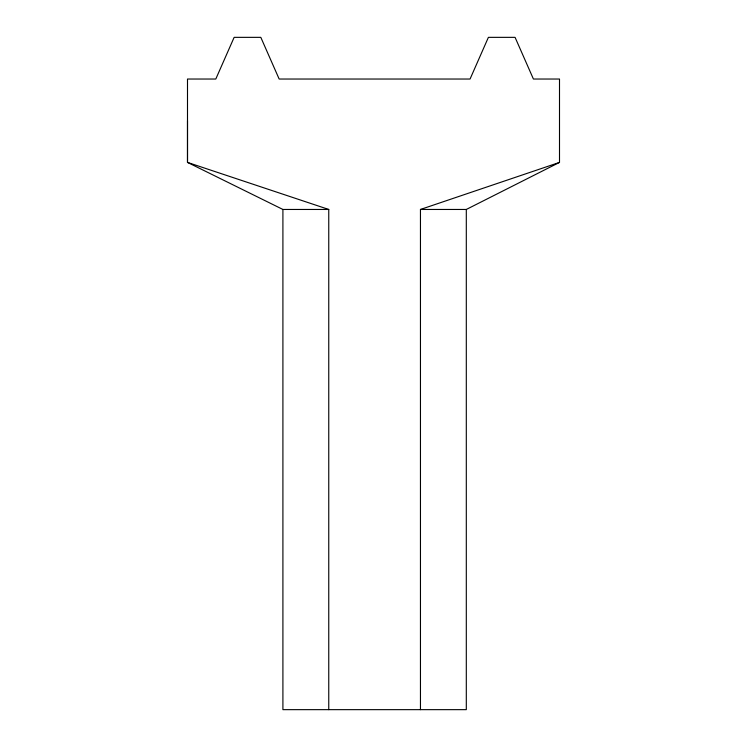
<?xml version="1.0" encoding="UTF-8"?>
<svg xmlns="http://www.w3.org/2000/svg" width="747" height="747" viewBox="0 0 747 747"><rect width="100%" height="100%" fill="white"/><g stroke="black" fill="none" stroke-linecap="round" stroke-linejoin="round"><path stroke-width="1.12" d="M420.458 709.65L420.458 209.459L466.305 209.459L559.503 162.398L559.503 79.033L533.414 79.033L515.075 37.35L488.398 37.35L470.059 79.033L279.154 79.033L260.815 37.35L234.138 37.35L215.799 79.033L187.497 79.033L187.497 162.398L282.908 209.459L328.755 209.459L328.755 709.65M420.458 209.459L559.503 162.398M328.755 209.459L187.497 162.398L187.497 120.715M466.305 209.459L466.305 709.65L282.908 709.65L282.908 209.459"/></g></svg>
